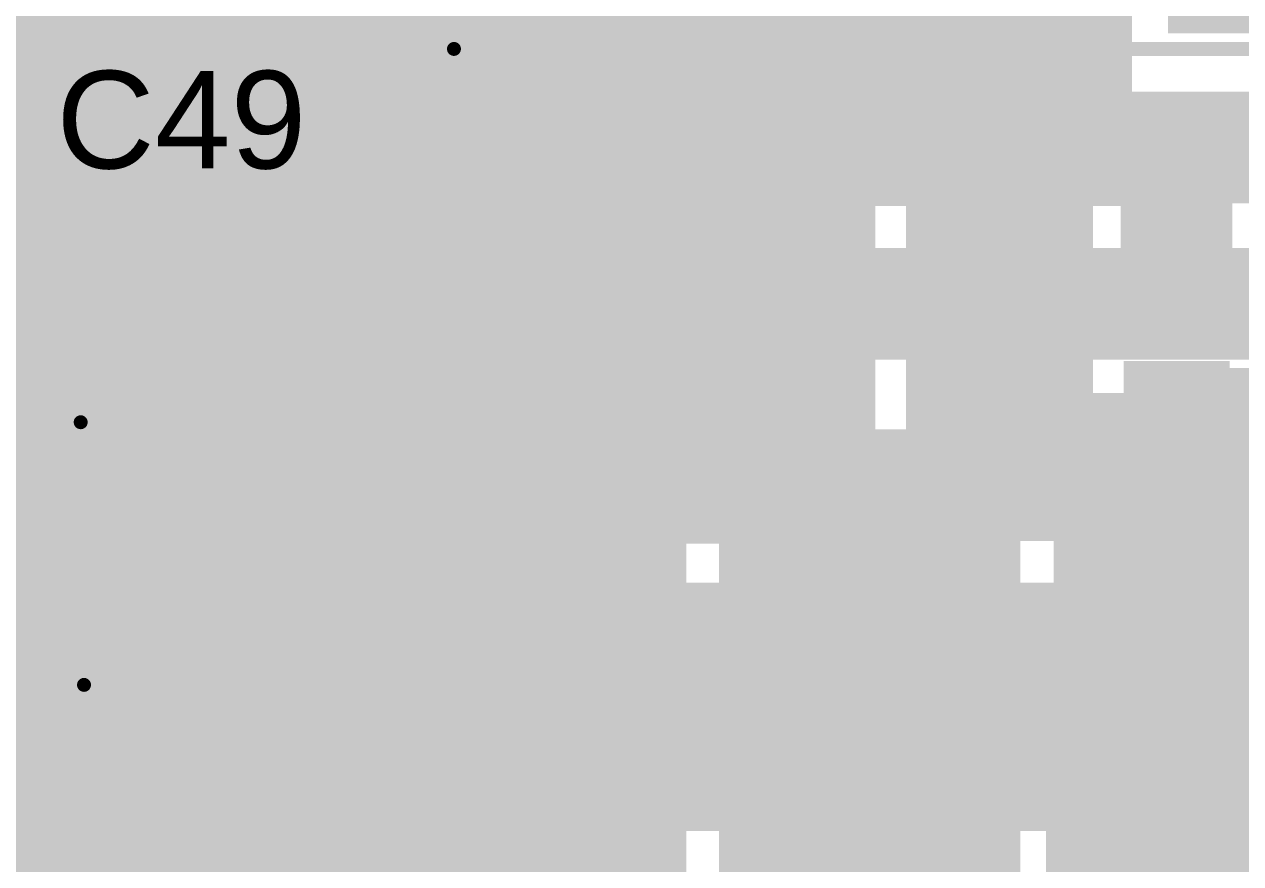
# Model space of a CAD drawing. Header units: millimetres. Extents: x -1.41 to 1.41, y -0.13 to 2.68.
# Drawn here: x 0.2249 to 0.661, y 1.6663 to 1.9672 of the extents above; entities that cross this region are included whole.
import ezdxf

# ---------------------------------------------------------------- set-up
doc = ezdxf.new("R2010")
doc.units = ezdxf.units.MM
doc.header["$MEASUREMENT"] = 0
for name, color, linetype in [('BottomLayer', 5, 'Continuous'), ('BottomPaste', 16, 'Continuous'), ('BottomSolder', 6, 'Continuous'), ('Mechanical2', 216, 'Continuous'), ('TopLayer', 1, 'Continuous'), ('TopOverlay', 2, 'Continuous'), ('TopPaste', 8, 'Continuous'), ('TopSolder', 216, 'Continuous'), ('ViaHoleLayer', 16, 'Continuous')]:
    doc.layers.add(name, color=color, linetype=linetype)
doc.styles.add('Arial', font='', dxfattribs={"height": 0.2})
doc.styles.get('Arial').set_extended_font_data('Arial')

# ---------------------------------------------------------------- blocks, each defined once
blk = doc.blocks.new('AO4882_MS_B_35')
at = {"layer": 'BottomLayer'}
for points in [[(-0.1456693, 0.086811), (-0.0590551, 0.086811), (-0.0590551, 0.063189), (-0.1456693, 0.063189)], [(0.0590551, 0.086811), (0.1456693, 0.086811), (0.1456693, 0.063189), (0.0590551, 0.063189)], [(-0.1456693, 0.036811), (-0.0590551, 0.036811), (-0.0590551, 0.013189), (-0.1456693, 0.013189)], [(0.0590551, 0.036811), (0.1456693, 0.036811), (0.1456693, 0.013189), (0.0590551, 0.013189)], [(-0.1456693, -0.013189), (-0.0590551, -0.013189), (-0.0590551, -0.036811), (-0.1456693, -0.036811)], [(0.0590551, -0.013189), (0.1456693, -0.013189), (0.1456693, -0.036811), (0.0590551, -0.036811)], [(-0.1456693, -0.063189), (-0.0590551, -0.063189), (-0.0590551, -0.086811), (-0.1456693, -0.086811)], [(0.0590551, -0.063189), (0.1456693, -0.063189), (0.1456693, -0.086811), (0.0590551, -0.086811)]]:
    blk.add_hatch(color=5, dxfattribs=at).paths.add_polyline_path(points)
at = {"layer": 'BottomPaste'}
for points in [[(-0.1456693, 0.086811), (-0.0590551, 0.086811), (-0.0590551, 0.063189), (-0.1456693, 0.063189)], [(0.0590551, 0.086811), (0.1456693, 0.086811), (0.1456693, 0.063189), (0.0590551, 0.063189)], [(-0.1456693, 0.036811), (-0.0590551, 0.036811), (-0.0590551, 0.013189), (-0.1456693, 0.013189)], [(0.0590551, 0.036811), (0.1456693, 0.036811), (0.1456693, 0.013189), (0.0590551, 0.013189)], [(-0.1456693, -0.013189), (-0.0590551, -0.013189), (-0.0590551, -0.036811), (-0.1456693, -0.036811)], [(0.0590551, -0.013189), (0.1456693, -0.013189), (0.1456693, -0.036811), (0.0590551, -0.036811)], [(-0.1456693, -0.063189), (-0.0590551, -0.063189), (-0.0590551, -0.086811), (-0.1456693, -0.086811)], [(0.0590551, -0.063189), (0.1456693, -0.063189), (0.1456693, -0.086811), (0.0590551, -0.086811)]]:
    blk.add_hatch(color=16, dxfattribs=at).paths.add_polyline_path(points)
at = {"layer": 'BottomSolder'}
for points in [[(-0.1496693, 0.090811), (-0.0550551, 0.090811), (-0.0550551, 0.059189), (-0.1496693, 0.059189)], [(0.0550551, 0.090811), (0.1496693, 0.090811), (0.1496693, 0.059189), (0.0550551, 0.059189)], [(-0.1496693, 0.040811), (-0.0550551, 0.040811), (-0.0550551, 0.009189), (-0.1496693, 0.009189)], [(0.0550551, 0.040811), (0.1496693, 0.040811), (0.1496693, 0.009189), (0.0550551, 0.009189)], [(-0.1496693, -0.009189), (-0.0550551, -0.009189), (-0.0550551, -0.040811), (-0.1496693, -0.040811)], [(0.0550551, -0.009189), (0.1496693, -0.009189), (0.1496693, -0.040811), (0.0550551, -0.040811)], [(-0.1496693, -0.059189), (-0.0550551, -0.059189), (-0.0550551, -0.090811), (-0.1496693, -0.090811)], [(0.0550551, -0.059189), (0.1496693, -0.059189), (0.1496693, -0.090811), (0.0550551, -0.090811)]]:
    blk.add_hatch(color=6, dxfattribs=at).paths.add_polyline_path(points)
blk = doc.blocks.new('CAP__2917_B_109')
at = {"layer": 'BottomLayer'}
for points in [[(-0.05492125, 0.05059055), (0.05492125, 0.05059055), (0.05492125, -0.05059055), (-0.05492125, -0.05059055)], [(0.19862205, 0.05059055), (0.30846455, 0.05059055), (0.30846455, -0.05059055), (0.19862205, -0.05059055)]]:
    blk.add_hatch(color=5, dxfattribs=at).paths.add_polyline_path(points)
at = {"layer": 'BottomPaste'}
for points in [[(-0.05492125, 0.05059055), (0.05492125, 0.05059055), (0.05492125, -0.05059055), (-0.05492125, -0.05059055)], [(0.19862205, 0.05059055), (0.30846455, 0.05059055), (0.30846455, -0.05059055), (0.19862205, -0.05059055)]]:
    blk.add_hatch(color=16, dxfattribs=at).paths.add_polyline_path(points)
at = {"layer": 'BottomSolder'}
for points in [[(-0.05892125, 0.05459055), (0.05892125, 0.05459055), (0.05892125, -0.05459055), (-0.05892125, -0.05459055)], [(0.19462205, 0.05459055), (0.31246455, 0.05459055), (0.31246455, -0.05459055), (0.19462205, -0.05459055)]]:
    blk.add_hatch(color=6, dxfattribs=at).paths.add_polyline_path(points)
blk = doc.blocks.new('VT1H471MI135000CE0_110')
at = {"layer": 'TopLayer'}
for points in [[(-0.3246069, 0.0344488), (-0.0805129, 0.0344488), (-0.0805129, -0.0344488), (-0.3246069, -0.0344488)], [(0.0805131, 0.0344488), (0.3246071, 0.0344488), (0.3246071, -0.0344488), (0.0805131, -0.0344488)]]:
    blk.add_hatch(color=1, dxfattribs=at).paths.add_polyline_path(points)
at = {"layer": 'TopPaste'}
for points in [[(-0.3246069, 0.0344488), (-0.0805129, 0.0344488), (-0.0805129, -0.0344488), (-0.3246069, -0.0344488)], [(0.0805131, 0.0344488), (0.3246071, 0.0344488), (0.3246071, -0.0344488), (0.0805131, -0.0344488)]]:
    blk.add_hatch(color=8, dxfattribs=at).paths.add_polyline_path(points)
at = {"layer": 'TopSolder'}
for points in [[(-0.3286069, 0.0384488), (-0.0765129, 0.0384488), (-0.0765129, -0.0384488), (-0.3286069, -0.0384488)], [(0.0765131, 0.0384488), (0.3286071, 0.0384488), (0.3286071, -0.0384488), (0.0765131, -0.0384488)]]:
    blk.add_hatch(color=216, dxfattribs=at).paths.add_polyline_path(points)
at = {"layer": 'TopOverlay'}
for points, const_width in [([(-0.2696104, 0.13617), (-0.1357804, 0.27)], 0.005), ([(-0.1357804, 0.27), (0.2690017, 0.27)], 0.005), ([(-0.2696104, 0.13617), (-0.2684186, 0.0420046)], 0.005), ([(-0.3395599, 0.077), (-0.2795599, 0.077)], 0.01)]:
    blk.add_lwpolyline(points, dxfattribs=dict(at, const_width=const_width))
for points, const_width in [([(-0.1370304, 0.27, 1), (-0.1345304, 0.27, 1)], 0.0025), ([(-0.1370304, 0.27, 1), (-0.1345304, 0.27, 1)], 0.0025), ([(-0.2708604, 0.13617, 1), (-0.2683604, 0.13617, 1)], 0.0025), ([(-0.2708604, 0.13617, 1), (-0.2683604, 0.13617, 1)], 0.0025), ([(-0.2820599, 0.077, 1), (-0.2770599, 0.077, 1)], 0.005), ([(-0.2696686, 0.0420046, 1), (-0.2671686, 0.0420046, 1)], 0.0025)]:
    blk.add_lwpolyline(points, format="xyb", close=True, dxfattribs=dict(at, const_width=const_width))
blk = doc.blocks.new('R__0603_B_154')
at = {"layer": 'BottomLayer'}
for points in [[(-0.045, -0.0175), (-0.045, 0.0175), (-0.015, 0.0175), (-0.015, -0.0175)], [(0.015, -0.0175), (0.015, 0.0175), (0.045, 0.0175), (0.045, -0.0175)]]:
    blk.add_hatch(color=5, dxfattribs=at).paths.add_polyline_path(points)
at = {"layer": 'BottomPaste'}
for points in [[(-0.045, -0.0175), (-0.045, 0.0175), (-0.015, 0.0175), (-0.015, -0.0175)], [(0.015, -0.0175), (0.015, 0.0175), (0.045, 0.0175), (0.045, -0.0175)]]:
    blk.add_hatch(color=16, dxfattribs=at).paths.add_polyline_path(points)
at = {"layer": 'BottomSolder'}
for points in [[(-0.049, -0.0215), (-0.049, 0.0215), (-0.011, 0.0215), (-0.011, -0.0215)], [(0.011, -0.0215), (0.011, 0.0215), (0.049, 0.0215), (0.049, -0.0215)]]:
    blk.add_hatch(color=6, dxfattribs=at).paths.add_polyline_path(points)
blk = doc.blocks.new('R__0603_B_155')
at = {"layer": 'BottomLayer'}
for points in [[(-0.045, -0.0175), (-0.045, 0.0175), (-0.015, 0.0175), (-0.015, -0.0175)], [(0.015, -0.0175), (0.015, 0.0175), (0.045, 0.0175), (0.045, -0.0175)]]:
    blk.add_hatch(color=5, dxfattribs=at).paths.add_polyline_path(points)
at = {"layer": 'BottomPaste'}
for points in [[(-0.045, -0.0175), (-0.045, 0.0175), (-0.015, 0.0175), (-0.015, -0.0175)], [(0.015, -0.0175), (0.015, 0.0175), (0.045, 0.0175), (0.045, -0.0175)]]:
    blk.add_hatch(color=16, dxfattribs=at).paths.add_polyline_path(points)
at = {"layer": 'BottomSolder'}
for points in [[(-0.049, -0.0215), (-0.049, 0.0215), (-0.011, 0.0215), (-0.011, -0.0215)], [(0.011, -0.0215), (0.011, 0.0215), (0.049, 0.0215), (0.049, -0.0215)]]:
    blk.add_hatch(color=6, dxfattribs=at).paths.add_polyline_path(points)
blk = doc.blocks.new('SOIC_8_B_170')
at = {"layer": 'BottomLayer'}
for points in [[(-0.136811, 0.063189), (-0.136811, 0.086811), (-0.0757874, 0.086811), (-0.0757874, 0.063189)], [(0.0757874, 0.063189), (0.0757874, 0.086811), (0.136811, 0.086811), (0.136811, 0.063189)], [(-0.136811, 0.013189), (-0.136811, 0.036811), (-0.0757874, 0.036811), (-0.0757874, 0.013189)], [(0.0757874, 0.013189), (0.0757874, 0.036811), (0.136811, 0.036811), (0.136811, 0.013189)], [(-0.136811, -0.036811), (-0.136811, -0.013189), (-0.0757874, -0.013189), (-0.0757874, -0.036811)], [(0.0757874, -0.036811), (0.0757874, -0.013189), (0.136811, -0.013189), (0.136811, -0.036811)], [(-0.136811, -0.086811), (-0.136811, -0.063189), (-0.0757874, -0.063189), (-0.0757874, -0.086811)], [(0.0757874, -0.086811), (0.0757874, -0.063189), (0.136811, -0.063189), (0.136811, -0.086811)]]:
    blk.add_hatch(color=5, dxfattribs=at).paths.add_polyline_path(points)
at = {"layer": 'BottomPaste'}
for points in [[(-0.136811, 0.063189), (-0.136811, 0.086811), (-0.0757874, 0.086811), (-0.0757874, 0.063189)], [(0.0757874, 0.063189), (0.0757874, 0.086811), (0.136811, 0.086811), (0.136811, 0.063189)], [(-0.136811, 0.013189), (-0.136811, 0.036811), (-0.0757874, 0.036811), (-0.0757874, 0.013189)], [(0.0757874, 0.013189), (0.0757874, 0.036811), (0.136811, 0.036811), (0.136811, 0.013189)], [(-0.136811, -0.036811), (-0.136811, -0.013189), (-0.0757874, -0.013189), (-0.0757874, -0.036811)], [(0.0757874, -0.036811), (0.0757874, -0.013189), (0.136811, -0.013189), (0.136811, -0.036811)], [(-0.136811, -0.086811), (-0.136811, -0.063189), (-0.0757874, -0.063189), (-0.0757874, -0.086811)], [(0.0757874, -0.086811), (0.0757874, -0.063189), (0.136811, -0.063189), (0.136811, -0.086811)]]:
    blk.add_hatch(color=16, dxfattribs=at).paths.add_polyline_path(points)
at = {"layer": 'BottomSolder'}
for points in [[(-0.140811, 0.059189), (-0.140811, 0.090811), (-0.0717874, 0.090811), (-0.0717874, 0.059189)], [(0.0717874, 0.059189), (0.0717874, 0.090811), (0.140811, 0.090811), (0.140811, 0.059189)], [(-0.140811, 0.009189000000000003), (-0.140811, 0.040811), (-0.0717874, 0.040811), (-0.0717874, 0.009188999999999998)], [(0.0717874, 0.009189000000000003), (0.0717874, 0.040811), (0.140811, 0.040811), (0.140811, 0.009188999999999998)], [(-0.140811, -0.040811), (-0.140811, -0.009188999999999998), (-0.0717874, -0.009189000000000003), (-0.0717874, -0.040811)], [(0.0717874, -0.040811), (0.0717874, -0.009188999999999998), (0.140811, -0.009189000000000003), (0.140811, -0.040811)], [(-0.140811, -0.090811), (-0.140811, -0.059189), (-0.0717874, -0.059189), (-0.0717874, -0.090811)], [(0.0717874, -0.090811), (0.0717874, -0.059189), (0.140811, -0.059189), (0.140811, -0.090811)]]:
    blk.add_hatch(color=6, dxfattribs=at).paths.add_polyline_path(points)

msp = doc.modelspace()

# ---------------------------------------------------------------- hatches: boundary and pattern name
at = {"layer": 'BottomLayer'}
for points in [[(0.4800001, 1.9153716), (0.4800001, 2.051), (0.4370001, 2.051), (0.4370001, 1.9153716)], [(0.635, 1.964), (0.745, 1.964), (0.745, 2.051), (0.635, 2.051)], [(0.6139999, 1.9987149), (0.4380001, 1.9987149), (0.4380001, 1.9540001), (0.6139999, 1.9540001)], [(0.102, 1.928), (0.4682852, 1.928), (0.4682852, 1.9663714), (0.102, 1.9663714)], [(0.285, 1.781), (0.53, 1.781), (0.53, 1.957), (0.285, 1.957)], [(0.541, 1.782), (0.608, 1.782), (0.608, 1.943), (0.541, 1.943)], [(0.102, 1.775), (0.269, 1.775), (0.269, 1.918), (0.102, 1.918)], [(0.621, 1.783), (0.762, 1.783), (0.762, 1.844), (0.621, 1.844)], [(0.099, 1.678), (0.969, 1.678), (0.969, 1.767), (0.099, 1.767)]]:
    msp.add_hatch(color=5, dxfattribs=at).paths.add_polyline_path(points)
h = msp.add_hatch(color=5, dxfattribs=at)
edge = h.paths.add_edge_path()
edge.add_arc((0.638, 1.923), 0.011811, 0, 360)
h = msp.add_hatch(color=5, dxfattribs=at)
edge = h.paths.add_edge_path()
edge.add_arc((0.3182144, 1.8779998), 0.011811, 0, 360)
h = msp.add_hatch(color=5, dxfattribs=at)
edge = h.paths.add_edge_path()
edge.add_arc((0.3437358, 1.878285), 0.011811, 0, 360)
h = msp.add_hatch(color=5, dxfattribs=at)
edge = h.paths.add_edge_path()
edge.add_arc((0.37, 1.8779998), 0.011811, 0, 360)
h = msp.add_hatch(color=5, dxfattribs=at)
edge = h.paths.add_edge_path()
edge.add_arc((0.3955214, 1.878285), 0.011811, 0, 360)
h = msp.add_hatch(color=5, dxfattribs=at)
edge = h.paths.add_edge_path()
edge.add_arc((0.4217856, 1.8779998), 0.011811, 0, 360)
h = msp.add_hatch(color=5, dxfattribs=at)
edge = h.paths.add_edge_path()
edge.add_arc((0.4480498, 1.8779998), 0.011811, 0, 360)
h = msp.add_hatch(color=5, dxfattribs=at)
edge = h.paths.add_edge_path()
edge.add_arc((0.3182144, 1.8449999), 0.011811, 0, 360)
h = msp.add_hatch(color=5, dxfattribs=at)
edge = h.paths.add_edge_path()
edge.add_arc((0.3447357, 1.8452851), 0.011811, 0, 360)
h = msp.add_hatch(color=5, dxfattribs=at)
edge = h.paths.add_edge_path()
edge.add_arc((0.37, 1.8449999), 0.011811, 0, 360)
h = msp.add_hatch(color=5, dxfattribs=at)
edge = h.paths.add_edge_path()
edge.add_arc((0.3965213, 1.8452851), 0.011811, 0, 360)
h = msp.add_hatch(color=5, dxfattribs=at)
edge = h.paths.add_edge_path()
edge.add_arc((0.4217856, 1.8449999), 0.011811, 0, 360)
h = msp.add_hatch(color=5, dxfattribs=at)
edge = h.paths.add_edge_path()
edge.add_arc((0.4480498, 1.8449999), 0.011811, 0, 360)
h = msp.add_hatch(color=5, dxfattribs=at)
edge = h.paths.add_edge_path()
edge.add_arc((0.3182144, 1.812), 0.011811, 0, 360)
h = msp.add_hatch(color=5, dxfattribs=at)
edge = h.paths.add_edge_path()
edge.add_arc((0.3447357, 1.8122852), 0.011811, 0, 360)
h = msp.add_hatch(color=5, dxfattribs=at)
edge = h.paths.add_edge_path()
edge.add_arc((0.37, 1.812), 0.011811, 0, 360)
h = msp.add_hatch(color=5, dxfattribs=at)
edge = h.paths.add_edge_path()
edge.add_arc((0.3965213, 1.8122852), 0.011811, 0, 360)
h = msp.add_hatch(color=5, dxfattribs=at)
edge = h.paths.add_edge_path()
edge.add_arc((0.4217856, 1.812), 0.011811, 0, 360)
h = msp.add_hatch(color=5, dxfattribs=at)
edge = h.paths.add_edge_path()
edge.add_arc((0.4480498, 1.812), 0.011811, 0, 360)
h = msp.add_hatch(color=5, dxfattribs=at)
edge = h.paths.add_edge_path()
edge.add_arc((0.4878311, 1.7518098), 0.011811, 0, 360)
h = msp.add_hatch(color=5, dxfattribs=at)
edge = h.paths.add_edge_path()
edge.add_arc((0.5139191, 1.7518098), 0.011811, 0, 360)
h = msp.add_hatch(color=5, dxfattribs=at)
edge = h.paths.add_edge_path()
edge.add_arc((0.5400071, 1.7518098), 0.011811, 0, 360)
h = msp.add_hatch(color=5, dxfattribs=at)
edge = h.paths.add_edge_path()
edge.add_arc((0.5660951, 1.7518098), 0.011811, 0, 360)
h = msp.add_hatch(color=5, dxfattribs=at)
edge = h.paths.add_edge_path()
edge.add_arc((0.4878311, 1.7189049), 0.011811, 0, 360)
h = msp.add_hatch(color=5, dxfattribs=at)
edge = h.paths.add_edge_path()
edge.add_arc((0.5139191, 1.7189049), 0.011811, 0, 360)
h = msp.add_hatch(color=5, dxfattribs=at)
edge = h.paths.add_edge_path()
edge.add_arc((0.5400071, 1.7189049), 0.011811, 0, 360)
h = msp.add_hatch(color=5, dxfattribs=at)
edge = h.paths.add_edge_path()
edge.add_arc((0.5660951, 1.7189049), 0.011811, 0, 360)
h = msp.add_hatch(color=5, dxfattribs=at)
edge = h.paths.add_edge_path()
edge.add_arc((0.4878311, 1.686), 0.011811, 0, 360)
h = msp.add_hatch(color=5, dxfattribs=at)
edge = h.paths.add_edge_path()
edge.add_arc((0.5139191, 1.686), 0.011811, 0, 360)
h = msp.add_hatch(color=5, dxfattribs=at)
edge = h.paths.add_edge_path()
edge.add_arc((0.5400071, 1.6860951), 0.011811, 0, 360)
h = msp.add_hatch(color=5, dxfattribs=at)
edge = h.paths.add_edge_path()
edge.add_arc((0.5660951, 1.6860951), 0.011811, 0, 360)
at = {"layer": 'BottomSolder'}
h = msp.add_hatch(color=6, dxfattribs=at)
edge = h.paths.add_edge_path()
edge.add_arc((0.638, 1.923), 0.0059055, 0, 360)
h = msp.add_hatch(color=6, dxfattribs=at)
edge = h.paths.add_edge_path()
edge.add_arc((0.3437358, 1.878285), 0.0059055, 0, 360)
h = msp.add_hatch(color=6, dxfattribs=at)
edge = h.paths.add_edge_path()
edge.add_arc((0.3955214, 1.878285), 0.0059055, 0, 360)
h = msp.add_hatch(color=6, dxfattribs=at)
edge = h.paths.add_edge_path()
edge.add_arc((0.3182144, 1.8779998), 0.0059055, 0, 360)
h = msp.add_hatch(color=6, dxfattribs=at)
edge = h.paths.add_edge_path()
edge.add_arc((0.37, 1.8779998), 0.0059055, 0, 360)
h = msp.add_hatch(color=6, dxfattribs=at)
edge = h.paths.add_edge_path()
edge.add_arc((0.4217856, 1.8779998), 0.0059055, 0, 360)
h = msp.add_hatch(color=6, dxfattribs=at)
edge = h.paths.add_edge_path()
edge.add_arc((0.4480498, 1.8779998), 0.0059055, 0, 360)
h = msp.add_hatch(color=6, dxfattribs=at)
edge = h.paths.add_edge_path()
edge.add_arc((0.3182144, 1.8449999), 0.0059055, 0, 360)
h = msp.add_hatch(color=6, dxfattribs=at)
edge = h.paths.add_edge_path()
edge.add_arc((0.3447357, 1.8452851), 0.0059055, 0, 360)
h = msp.add_hatch(color=6, dxfattribs=at)
edge = h.paths.add_edge_path()
edge.add_arc((0.37, 1.8449999), 0.0059055, 0, 360)
h = msp.add_hatch(color=6, dxfattribs=at)
edge = h.paths.add_edge_path()
edge.add_arc((0.3965213, 1.8452851), 0.0059055, 0, 360)
h = msp.add_hatch(color=6, dxfattribs=at)
edge = h.paths.add_edge_path()
edge.add_arc((0.4217856, 1.8449999), 0.0059055, 0, 360)
h = msp.add_hatch(color=6, dxfattribs=at)
edge = h.paths.add_edge_path()
edge.add_arc((0.4480498, 1.8449999), 0.0059055, 0, 360)
h = msp.add_hatch(color=6, dxfattribs=at)
edge = h.paths.add_edge_path()
edge.add_arc((0.3182144, 1.812), 0.0059055, 0, 360)
h = msp.add_hatch(color=6, dxfattribs=at)
edge = h.paths.add_edge_path()
edge.add_arc((0.3447357, 1.8122852), 0.0059055, 0, 360)
h = msp.add_hatch(color=6, dxfattribs=at)
edge = h.paths.add_edge_path()
edge.add_arc((0.37, 1.812), 0.0059055, 0, 360)
h = msp.add_hatch(color=6, dxfattribs=at)
edge = h.paths.add_edge_path()
edge.add_arc((0.3965213, 1.8122852), 0.0059055, 0, 360)
h = msp.add_hatch(color=6, dxfattribs=at)
edge = h.paths.add_edge_path()
edge.add_arc((0.4217856, 1.812), 0.0059055, 0, 360)
h = msp.add_hatch(color=6, dxfattribs=at)
edge = h.paths.add_edge_path()
edge.add_arc((0.4480498, 1.812), 0.0059055, 0, 360)
h = msp.add_hatch(color=6, dxfattribs=at)
edge = h.paths.add_edge_path()
edge.add_arc((0.4878311, 1.7518098), 0.0059055, 0, 360)
h = msp.add_hatch(color=6, dxfattribs=at)
edge = h.paths.add_edge_path()
edge.add_arc((0.5139191, 1.7518098), 0.0059055, 0, 360)
h = msp.add_hatch(color=6, dxfattribs=at)
edge = h.paths.add_edge_path()
edge.add_arc((0.5400071, 1.7518098), 0.0059055, 0, 360)
h = msp.add_hatch(color=6, dxfattribs=at)
edge = h.paths.add_edge_path()
edge.add_arc((0.5660951, 1.7518098), 0.0059055, 0, 360)
h = msp.add_hatch(color=6, dxfattribs=at)
edge = h.paths.add_edge_path()
edge.add_arc((0.4878311, 1.7189049), 0.0059055, 0, 360)
h = msp.add_hatch(color=6, dxfattribs=at)
edge = h.paths.add_edge_path()
edge.add_arc((0.5139191, 1.7189049), 0.0059055, 0, 360)
h = msp.add_hatch(color=6, dxfattribs=at)
edge = h.paths.add_edge_path()
edge.add_arc((0.5400071, 1.7189049), 0.0059055, 0, 360)
h = msp.add_hatch(color=6, dxfattribs=at)
edge = h.paths.add_edge_path()
edge.add_arc((0.5660951, 1.7189049), 0.0059055, 0, 360)
h = msp.add_hatch(color=6, dxfattribs=at)
edge = h.paths.add_edge_path()
edge.add_arc((0.4878311, 1.686), 0.0059055, 0, 360)
h = msp.add_hatch(color=6, dxfattribs=at)
edge = h.paths.add_edge_path()
edge.add_arc((0.5139191, 1.686), 0.0059055, 0, 360)
h = msp.add_hatch(color=6, dxfattribs=at)
edge = h.paths.add_edge_path()
edge.add_arc((0.5400071, 1.6860951), 0.0059055, 0, 360)
h = msp.add_hatch(color=6, dxfattribs=at)
edge = h.paths.add_edge_path()
edge.add_arc((0.5660951, 1.6860951), 0.0059055, 0, 360)
at = {"layer": 'TopLayer'}
for points in [[(0.2678716, 2.0257153), (0.2678716, 1.9020003), (0.622, 1.9020003), (0.622, 2.0257153)], [(0.2900001, 1.7479999), (0.2900001, 1.9919999), (0.2060001, 1.9919999), (0.2060001, 1.7479999)], [(0.231715, 1.915), (0.189715, 1.915), (0.189715, 1.7786286), (0.231715, 1.7786286)], [(0.301, 1.796), (0.462, 1.796), (0.462, 1.894), (0.301, 1.894)], [(0.594, 1.6493715), (0.849, 1.6493715), (0.849, 1.8349999), (0.594, 1.8349999)], [(0.474, 1.637), (0.582, 1.637), (0.582, 1.822), (0.474, 1.822)], [(0.19, 1.637), (0.4622852, 1.637), (0.4622852, 1.781), (0.19, 1.781)]]:
    msp.add_hatch(color=1, dxfattribs=at).paths.add_polyline_path(points)
h = msp.add_hatch(color=1, dxfattribs=at)
edge = h.paths.add_edge_path()
edge.add_arc((0.638, 1.923), 0.011811, 0, 360)
h = msp.add_hatch(color=1, dxfattribs=at)
edge = h.paths.add_edge_path()
edge.add_arc((0.3182144, 1.8779998), 0.011811, 0, 360)
h = msp.add_hatch(color=1, dxfattribs=at)
edge = h.paths.add_edge_path()
edge.add_arc((0.3437358, 1.878285), 0.011811, 0, 360)
h = msp.add_hatch(color=1, dxfattribs=at)
edge = h.paths.add_edge_path()
edge.add_arc((0.37, 1.8779998), 0.011811, 0, 360)
h = msp.add_hatch(color=1, dxfattribs=at)
edge = h.paths.add_edge_path()
edge.add_arc((0.3955214, 1.878285), 0.011811, 0, 360)
h = msp.add_hatch(color=1, dxfattribs=at)
edge = h.paths.add_edge_path()
edge.add_arc((0.4217856, 1.8779998), 0.011811, 0, 360)
h = msp.add_hatch(color=1, dxfattribs=at)
edge = h.paths.add_edge_path()
edge.add_arc((0.4480498, 1.8779998), 0.011811, 0, 360)
h = msp.add_hatch(color=1, dxfattribs=at)
edge = h.paths.add_edge_path()
edge.add_arc((0.3182144, 1.8449999), 0.011811, 0, 360)
h = msp.add_hatch(color=1, dxfattribs=at)
edge = h.paths.add_edge_path()
edge.add_arc((0.3447357, 1.8452851), 0.011811, 0, 360)
h = msp.add_hatch(color=1, dxfattribs=at)
edge = h.paths.add_edge_path()
edge.add_arc((0.37, 1.8449999), 0.011811, 0, 360)
h = msp.add_hatch(color=1, dxfattribs=at)
edge = h.paths.add_edge_path()
edge.add_arc((0.3965213, 1.8452851), 0.011811, 0, 360)
h = msp.add_hatch(color=1, dxfattribs=at)
edge = h.paths.add_edge_path()
edge.add_arc((0.4217856, 1.8449999), 0.011811, 0, 360)
h = msp.add_hatch(color=1, dxfattribs=at)
edge = h.paths.add_edge_path()
edge.add_arc((0.4480498, 1.8449999), 0.011811, 0, 360)
h = msp.add_hatch(color=1, dxfattribs=at)
edge = h.paths.add_edge_path()
edge.add_arc((0.3182144, 1.812), 0.011811, 0, 360)
h = msp.add_hatch(color=1, dxfattribs=at)
edge = h.paths.add_edge_path()
edge.add_arc((0.3447357, 1.8122852), 0.011811, 0, 360)
h = msp.add_hatch(color=1, dxfattribs=at)
edge = h.paths.add_edge_path()
edge.add_arc((0.37, 1.812), 0.011811, 0, 360)
h = msp.add_hatch(color=1, dxfattribs=at)
edge = h.paths.add_edge_path()
edge.add_arc((0.3965213, 1.8122852), 0.011811, 0, 360)
h = msp.add_hatch(color=1, dxfattribs=at)
edge = h.paths.add_edge_path()
edge.add_arc((0.4217856, 1.812), 0.011811, 0, 360)
h = msp.add_hatch(color=1, dxfattribs=at)
edge = h.paths.add_edge_path()
edge.add_arc((0.4480498, 1.812), 0.011811, 0, 360)
h = msp.add_hatch(color=1, dxfattribs=at)
edge = h.paths.add_edge_path()
edge.add_arc((0.4878311, 1.7518098), 0.011811, 0, 360)
h = msp.add_hatch(color=1, dxfattribs=at)
edge = h.paths.add_edge_path()
edge.add_arc((0.5139191, 1.7518098), 0.011811, 0, 360)
h = msp.add_hatch(color=1, dxfattribs=at)
edge = h.paths.add_edge_path()
edge.add_arc((0.5400071, 1.7518098), 0.011811, 0, 360)
h = msp.add_hatch(color=1, dxfattribs=at)
edge = h.paths.add_edge_path()
edge.add_arc((0.5660951, 1.7518098), 0.011811, 0, 360)
h = msp.add_hatch(color=1, dxfattribs=at)
edge = h.paths.add_edge_path()
edge.add_arc((0.4878311, 1.7189049), 0.011811, 0, 360)
h = msp.add_hatch(color=1, dxfattribs=at)
edge = h.paths.add_edge_path()
edge.add_arc((0.5139191, 1.7189049), 0.011811, 0, 360)
h = msp.add_hatch(color=1, dxfattribs=at)
edge = h.paths.add_edge_path()
edge.add_arc((0.5400071, 1.7189049), 0.011811, 0, 360)
h = msp.add_hatch(color=1, dxfattribs=at)
edge = h.paths.add_edge_path()
edge.add_arc((0.5660951, 1.7189049), 0.011811, 0, 360)
h = msp.add_hatch(color=1, dxfattribs=at)
edge = h.paths.add_edge_path()
edge.add_arc((0.4878311, 1.686), 0.011811, 0, 360)
h = msp.add_hatch(color=1, dxfattribs=at)
edge = h.paths.add_edge_path()
edge.add_arc((0.5139191, 1.686), 0.011811, 0, 360)
h = msp.add_hatch(color=1, dxfattribs=at)
edge = h.paths.add_edge_path()
edge.add_arc((0.5400071, 1.6860951), 0.011811, 0, 360)
h = msp.add_hatch(color=1, dxfattribs=at)
edge = h.paths.add_edge_path()
edge.add_arc((0.5660951, 1.6860951), 0.011811, 0, 360)
at = {"layer": 'TopSolder'}
h = msp.add_hatch(color=216, dxfattribs=at)
edge = h.paths.add_edge_path()
edge.add_arc((0.638, 1.923), 0.0059055, 0, 360)
h = msp.add_hatch(color=216, dxfattribs=at)
edge = h.paths.add_edge_path()
edge.add_arc((0.3437358, 1.878285), 0.0059055, 0, 360)
h = msp.add_hatch(color=216, dxfattribs=at)
edge = h.paths.add_edge_path()
edge.add_arc((0.3955214, 1.878285), 0.0059055, 0, 360)
h = msp.add_hatch(color=216, dxfattribs=at)
edge = h.paths.add_edge_path()
edge.add_arc((0.3182144, 1.8779998), 0.0059055, 0, 360)
h = msp.add_hatch(color=216, dxfattribs=at)
edge = h.paths.add_edge_path()
edge.add_arc((0.37, 1.8779998), 0.0059055, 0, 360)
h = msp.add_hatch(color=216, dxfattribs=at)
edge = h.paths.add_edge_path()
edge.add_arc((0.4217856, 1.8779998), 0.0059055, 0, 360)
h = msp.add_hatch(color=216, dxfattribs=at)
edge = h.paths.add_edge_path()
edge.add_arc((0.4480498, 1.8779998), 0.0059055, 0, 360)
h = msp.add_hatch(color=216, dxfattribs=at)
edge = h.paths.add_edge_path()
edge.add_arc((0.3182144, 1.8449999), 0.0059055, 0, 360)
h = msp.add_hatch(color=216, dxfattribs=at)
edge = h.paths.add_edge_path()
edge.add_arc((0.3447357, 1.8452851), 0.0059055, 0, 360)
h = msp.add_hatch(color=216, dxfattribs=at)
edge = h.paths.add_edge_path()
edge.add_arc((0.37, 1.8449999), 0.0059055, 0, 360)
h = msp.add_hatch(color=216, dxfattribs=at)
edge = h.paths.add_edge_path()
edge.add_arc((0.3965213, 1.8452851), 0.0059055, 0, 360)
h = msp.add_hatch(color=216, dxfattribs=at)
edge = h.paths.add_edge_path()
edge.add_arc((0.4217856, 1.8449999), 0.0059055, 0, 360)
h = msp.add_hatch(color=216, dxfattribs=at)
edge = h.paths.add_edge_path()
edge.add_arc((0.4480498, 1.8449999), 0.0059055, 0, 360)
h = msp.add_hatch(color=216, dxfattribs=at)
edge = h.paths.add_edge_path()
edge.add_arc((0.3182144, 1.812), 0.0059055, 0, 360)
h = msp.add_hatch(color=216, dxfattribs=at)
edge = h.paths.add_edge_path()
edge.add_arc((0.3447357, 1.8122852), 0.0059055, 0, 360)
h = msp.add_hatch(color=216, dxfattribs=at)
edge = h.paths.add_edge_path()
edge.add_arc((0.37, 1.812), 0.0059055, 0, 360)
h = msp.add_hatch(color=216, dxfattribs=at)
edge = h.paths.add_edge_path()
edge.add_arc((0.3965213, 1.8122852), 0.0059055, 0, 360)
h = msp.add_hatch(color=216, dxfattribs=at)
edge = h.paths.add_edge_path()
edge.add_arc((0.4217856, 1.812), 0.0059055, 0, 360)
h = msp.add_hatch(color=216, dxfattribs=at)
edge = h.paths.add_edge_path()
edge.add_arc((0.4480498, 1.812), 0.0059055, 0, 360)
h = msp.add_hatch(color=216, dxfattribs=at)
edge = h.paths.add_edge_path()
edge.add_arc((0.4878311, 1.7518098), 0.0059055, 0, 360)
h = msp.add_hatch(color=216, dxfattribs=at)
edge = h.paths.add_edge_path()
edge.add_arc((0.5139191, 1.7518098), 0.0059055, 0, 360)
h = msp.add_hatch(color=216, dxfattribs=at)
edge = h.paths.add_edge_path()
edge.add_arc((0.5400071, 1.7518098), 0.0059055, 0, 360)
h = msp.add_hatch(color=216, dxfattribs=at)
edge = h.paths.add_edge_path()
edge.add_arc((0.5660951, 1.7518098), 0.0059055, 0, 360)
h = msp.add_hatch(color=216, dxfattribs=at)
edge = h.paths.add_edge_path()
edge.add_arc((0.4878311, 1.7189049), 0.0059055, 0, 360)
h = msp.add_hatch(color=216, dxfattribs=at)
edge = h.paths.add_edge_path()
edge.add_arc((0.5139191, 1.7189049), 0.0059055, 0, 360)
h = msp.add_hatch(color=216, dxfattribs=at)
edge = h.paths.add_edge_path()
edge.add_arc((0.5400071, 1.7189049), 0.0059055, 0, 360)
h = msp.add_hatch(color=216, dxfattribs=at)
edge = h.paths.add_edge_path()
edge.add_arc((0.5660951, 1.7189049), 0.0059055, 0, 360)
h = msp.add_hatch(color=216, dxfattribs=at)
edge = h.paths.add_edge_path()
edge.add_arc((0.4878311, 1.686), 0.0059055, 0, 360)
h = msp.add_hatch(color=216, dxfattribs=at)
edge = h.paths.add_edge_path()
edge.add_arc((0.5139191, 1.686), 0.0059055, 0, 360)
h = msp.add_hatch(color=216, dxfattribs=at)
edge = h.paths.add_edge_path()
edge.add_arc((0.5400071, 1.6860951), 0.0059055, 0, 360)
h = msp.add_hatch(color=216, dxfattribs=at)
edge = h.paths.add_edge_path()
edge.add_arc((0.5660951, 1.6860951), 0.0059055, 0, 360)
at = {"layer": 'ViaHoleLayer'}
h = msp.add_hatch(color=16, dxfattribs=at)
edge = h.paths.add_edge_path()
edge.add_arc((0.638, 1.923), 0.0059055, 0, 360)
h = msp.add_hatch(color=16, dxfattribs=at)
edge = h.paths.add_edge_path()
edge.add_arc((0.3437358, 1.878285), 0.0059055, 0, 360)
h = msp.add_hatch(color=16, dxfattribs=at)
edge = h.paths.add_edge_path()
edge.add_arc((0.3955214, 1.878285), 0.0059055, 0, 360)
h = msp.add_hatch(color=16, dxfattribs=at)
edge = h.paths.add_edge_path()
edge.add_arc((0.3182144, 1.8779998), 0.0059055, 0, 360)
h = msp.add_hatch(color=16, dxfattribs=at)
edge = h.paths.add_edge_path()
edge.add_arc((0.37, 1.8779998), 0.0059055, 0, 360)
h = msp.add_hatch(color=16, dxfattribs=at)
edge = h.paths.add_edge_path()
edge.add_arc((0.4217856, 1.8779998), 0.0059055, 0, 360)
h = msp.add_hatch(color=16, dxfattribs=at)
edge = h.paths.add_edge_path()
edge.add_arc((0.4480498, 1.8779998), 0.0059055, 0, 360)
h = msp.add_hatch(color=16, dxfattribs=at)
edge = h.paths.add_edge_path()
edge.add_arc((0.3182144, 1.8449999), 0.0059055, 0, 360)
h = msp.add_hatch(color=16, dxfattribs=at)
edge = h.paths.add_edge_path()
edge.add_arc((0.3447357, 1.8452851), 0.0059055, 0, 360)
h = msp.add_hatch(color=16, dxfattribs=at)
edge = h.paths.add_edge_path()
edge.add_arc((0.37, 1.8449999), 0.0059055, 0, 360)
h = msp.add_hatch(color=16, dxfattribs=at)
edge = h.paths.add_edge_path()
edge.add_arc((0.3965213, 1.8452851), 0.0059055, 0, 360)
h = msp.add_hatch(color=16, dxfattribs=at)
edge = h.paths.add_edge_path()
edge.add_arc((0.4217856, 1.8449999), 0.0059055, 0, 360)
h = msp.add_hatch(color=16, dxfattribs=at)
edge = h.paths.add_edge_path()
edge.add_arc((0.4480498, 1.8449999), 0.0059055, 0, 360)
h = msp.add_hatch(color=16, dxfattribs=at)
edge = h.paths.add_edge_path()
edge.add_arc((0.3182144, 1.812), 0.0059055, 0, 360)
h = msp.add_hatch(color=16, dxfattribs=at)
edge = h.paths.add_edge_path()
edge.add_arc((0.3447357, 1.8122852), 0.0059055, 0, 360)
h = msp.add_hatch(color=16, dxfattribs=at)
edge = h.paths.add_edge_path()
edge.add_arc((0.37, 1.812), 0.0059055, 0, 360)
h = msp.add_hatch(color=16, dxfattribs=at)
edge = h.paths.add_edge_path()
edge.add_arc((0.3965213, 1.8122852), 0.0059055, 0, 360)
h = msp.add_hatch(color=16, dxfattribs=at)
edge = h.paths.add_edge_path()
edge.add_arc((0.4217856, 1.812), 0.0059055, 0, 360)
h = msp.add_hatch(color=16, dxfattribs=at)
edge = h.paths.add_edge_path()
edge.add_arc((0.4480498, 1.812), 0.0059055, 0, 360)
h = msp.add_hatch(color=16, dxfattribs=at)
edge = h.paths.add_edge_path()
edge.add_arc((0.4878311, 1.7518098), 0.0059055, 0, 360)
h = msp.add_hatch(color=16, dxfattribs=at)
edge = h.paths.add_edge_path()
edge.add_arc((0.5139191, 1.7518098), 0.0059055, 0, 360)
h = msp.add_hatch(color=16, dxfattribs=at)
edge = h.paths.add_edge_path()
edge.add_arc((0.5400071, 1.7518098), 0.0059055, 0, 360)
h = msp.add_hatch(color=16, dxfattribs=at)
edge = h.paths.add_edge_path()
edge.add_arc((0.5660951, 1.7518098), 0.0059055, 0, 360)
h = msp.add_hatch(color=16, dxfattribs=at)
edge = h.paths.add_edge_path()
edge.add_arc((0.4878311, 1.7189049), 0.0059055, 0, 360)
h = msp.add_hatch(color=16, dxfattribs=at)
edge = h.paths.add_edge_path()
edge.add_arc((0.5139191, 1.7189049), 0.0059055, 0, 360)
h = msp.add_hatch(color=16, dxfattribs=at)
edge = h.paths.add_edge_path()
edge.add_arc((0.5400071, 1.7189049), 0.0059055, 0, 360)
h = msp.add_hatch(color=16, dxfattribs=at)
edge = h.paths.add_edge_path()
edge.add_arc((0.5660951, 1.7189049), 0.0059055, 0, 360)
h = msp.add_hatch(color=16, dxfattribs=at)
edge = h.paths.add_edge_path()
edge.add_arc((0.4878311, 1.686), 0.0059055, 0, 360)
h = msp.add_hatch(color=16, dxfattribs=at)
edge = h.paths.add_edge_path()
edge.add_arc((0.5139191, 1.686), 0.0059055, 0, 360)
h = msp.add_hatch(color=16, dxfattribs=at)
edge = h.paths.add_edge_path()
edge.add_arc((0.5400071, 1.6860951), 0.0059055, 0, 360)
h = msp.add_hatch(color=16, dxfattribs=at)
edge = h.paths.add_edge_path()
edge.add_arc((0.5660951, 1.6860951), 0.0059055, 0, 360)

# ---------------------------------------------------------------- linework, layer by layer
at = {"layer": 'BottomLayer', "const_width": 0.04}
msp.add_lwpolyline([(0.638, 1.873), (0.638, 1.923)], dxfattribs=at)
at = {"layer": 'BottomLayer', "const_width": 0.02}
for points in [[(0.628, 1.923, 1), (0.648, 1.923, 1)], [(0.628, 1.873, 1), (0.648, 1.873, 1)]]:
    msp.add_lwpolyline(points, format="xyb", close=True, dxfattribs=at)
at = {"layer": 'Mechanical2', "const_width": 0.015}
msp.add_lwpolyline([(1.3976378, 1.279528, 1), (-1.3976378, 1.279528, 1)], format="xyb", close=True, dxfattribs=at)
at = {"layer": 'TopLayer', "const_width": 0.04}
for points in [[(0.2519922, 1.8940785), (0.2519922, 2.2145824)], [(0.551, 1.928), (0.556, 1.923)], [(0.556, 1.923), (0.638, 1.923)], [(0.638, 1.923), (0.784, 1.923)], [(0.2529921, 1.8940784), (0.2529922, 1.8940785)], [(0.2529921, 1.7018203), (0.2529921, 1.8940784)], [(0.4410498, 1.8449999), (0.4410498, 1.8720498)], [(0.4520496, 1.867), (0.8680002, 1.867)], [(0.2529921, 1.7018203), (0.2674409, 1.6873715)], [(0.2674409, 1.6873715), (0.3391652, 1.6873715)]]:
    msp.add_lwpolyline(points, dxfattribs=at)
at = {"layer": 'TopLayer', "const_width": 0.02}
for points in [[(0.541, 1.928, 1), (0.561, 1.928, 1)], [(0.546, 1.923, 1), (0.566, 1.923, 1)], [(0.546, 1.923, 1), (0.566, 1.923, 1)], [(0.628, 1.923, 1), (0.648, 1.923, 1)], [(0.628, 1.923, 1), (0.648, 1.923, 1)], [(0.2419922, 1.8940785, 1), (0.2619922, 1.8940785, 1)], [(0.2429921, 1.8940784, 1), (0.2629921, 1.8940784, 1)], [(0.2429921, 1.8940784, 1), (0.2629921, 1.8940784, 1)], [(0.2429922, 1.8940785, 1), (0.2629922, 1.8940785, 1)], [(0.4310498, 1.8720498, 1), (0.4510498, 1.8720498, 1)], [(0.4420496, 1.867, 1), (0.4620496, 1.867, 1)], [(0.4310498, 1.8449999, 1), (0.4510498, 1.8449999, 1)], [(0.2429921, 1.7018203, 1), (0.2629921, 1.7018203, 1)], [(0.2429921, 1.7018203, 1), (0.2629921, 1.7018203, 1)], [(0.2574409, 1.6873715, 1), (0.2774409, 1.6873715, 1)], [(0.2574409, 1.6873715, 1), (0.2774409, 1.6873715, 1)], [(0.3291652, 1.6873715, 1), (0.3491652, 1.6873715, 1)]]:
    msp.add_lwpolyline(points, format="xyb", close=True, dxfattribs=at)

# ---------------------------------------------------------------- block references
for name, p, rotation in [('SOIC_8_B_170', (0.6842852, 2.0023715), 180), ('CAP__2917_B_109', (0.4515433, 1.866), 180), ('AO4882_MS_B_35', (0.301, 1.621), 90)]:
    msp.add_blockref(name, p, dxfattribs=dict(rotation=rotation))
for name, p in [('VT1H471MI135000CE0_110', (0.5147251, 1.6883715)), ('R__0603_B_154', (0.608, 1.873)), ('R__0603_B_155', (0.608, 1.825))]:
    msp.add_blockref(name, p)

# ---------------------------------------------------------------- texts
at = {"layer": 'TopOverlay', "style": 'Arial'}
msp.add_text('C49', height=0.035, dxfattribs=at).set_placement((0.2363484, 1.9155057))

doc.saveas('drawing.dxf')
